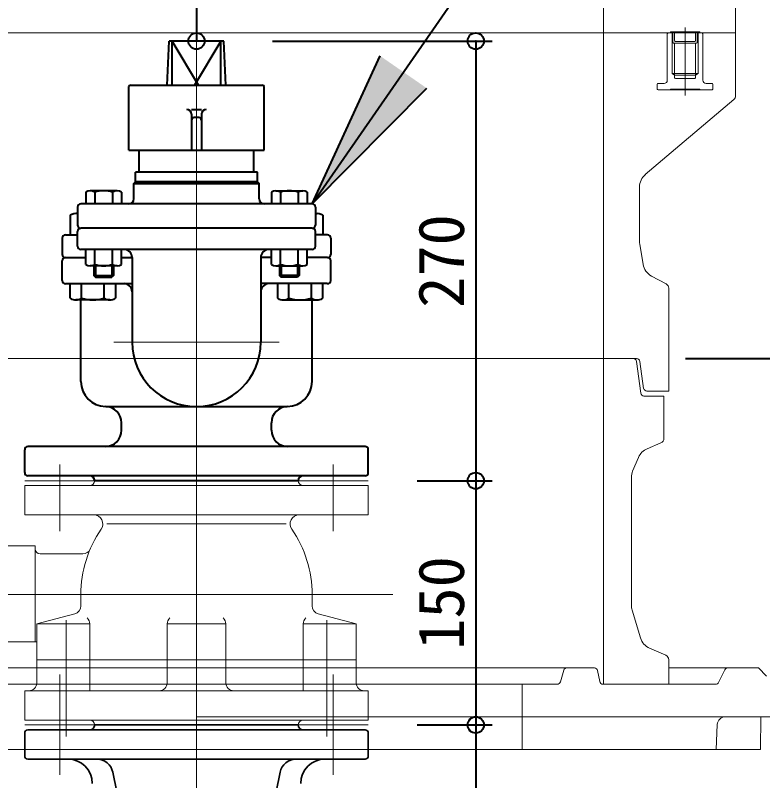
# Model space of a CAD drawing. Units: millimetres at full size, sheet at 1:20. Extents: x -5803 to 5817, y -3160 to 3160.
# Drawn here: x -3459.3 to -3000.4, y 1970.7 to 2440.8 of the extents above; entities that cross this region are included whole.
import ezdxf
from ezdxf.enums import TextEntityAlignment as Align

# ---------------------------------------------------------------- set-up
doc = ezdxf.new("R2010")
doc.units = ezdxf.units.MM
doc.header["$LTSCALE"] = 20
doc.header["$PDMODE"] = 32
doc.header["$PDSIZE"] = 10
for name, color, linetype, lineweight in [('0-7_TEMP01', 3, 'Continuous', 18), ('0-8_T字管', 6, 'Continuous', 35), ('0-9_躯体', 7, 'Continuous', 9), ('0-B_消火栓', 2, 'Continuous', 40), ('0-E_寸法', 1, 'Continuous', 40), ('1-3_補修弁', 7, 'Continuous', 9)]:
    doc.layers.add(name, color=color, linetype=linetype, lineweight=lineweight)
doc.styles.add('ＭＳ ゴシック', font='')
doc.styles.get('ＭＳ ゴシック').set_extended_font_data('MS Gothic')

msp = doc.modelspace()

# ---------------------------------------------------------------- linework, layer by layer
at = {"layer": '0-7_TEMP01'}
for p, q in [((-3348.06, 2586.35), (-3348.06, 2429.98)), ((-3348.06, 2154.98), (-3348.06, 2424.98)), ((-3348.06, 2422.49), (-3348.06, 2152.49)), ((-3297.26, 2239.99), (-3398.88, 2239.99)), ((-3348.06, 2222.49), (-3348.06, 1972.49)), ((-3348.06, 2168.87), (-3348.06, 1984.83)), ((-3432.07, 2123.99), (-3432.07, 2164.99)), ((-3264.07, 2164.99), (-3264.07, 2123.99)), ((-3453.57, 2154.98), (-3242.57, 2154.98)), ((-3227.56, 2084.99), (-3541.46, 2084.99)), ((-3428.07, 1997.98), (-3428.07, 2069.28)), ((-3268.07, 1997.98), (-3268.07, 2069.28)), ((-3348.06, 1659.99), (-3348.06, 2042.26)), ((-3432.07, 1997.98), (-3432.07, 2035.99)), ((-3264.07, 1997.98), (-3264.07, 2035.99)), ((-3348.06, 2032.49), (-3348.06, 1932.49)), ((-3432.07, 1974.33), (-3432.07, 2016.3)), ((-3264.07, 1974.33), (-3264.07, 2016.3)), ((-3348.06, 2009.99), (-215.38, 2009.99)), ((-3453.57, 2004.98), (-3242.57, 2004.98))]:
    msp.add_line(p, q, dxfattribs=at)
at = {"layer": '0-8_T字管'}
for p, q in [((-3410.56, 2004.98), (-3285.56, 2004.98)), ((-3453.56, 1985.99), (-3453.56, 1999.98)), ((-3244.57, 2001.99), (-3451.57, 2001.99)), ((-3242.56, 1985.99), (-3242.56, 1999.98)), ((-3244.57, 1983.98), (-3451.57, 1983.98)), ((-3299.07, 1963.98), (-3296.67, 1975.95))]:
    msp.add_line(p, q, dxfattribs=at)
msp.add_lwpolyline([(-3397.07, 1905.39), (-3397.07, 1963.98), (-3399.46, 1975.95)], dxfattribs=at)
for centre, radius, start, end in [((-3413.56, 2004.98), 3, 270, 0), ((-3282.57, 2004.98), 3, 180, 270), ((-3451.57, 1999.98), 2, 90, 180), ((-3244.57, 1999.98), 2, 0, 90), ((-3451.57, 1985.99), 2, 180, 270), ((-3427.07, 1968.99), 15, 0, 90), ((-3409.26, 1973.99), 10, 11.31, 90), ((-3286.87, 1973.99), 10, 90, 168.69), ((-3269.07, 1968.99), 15, 90, 180), ((-3244.57, 1985.99), 2, 270, 0)]:
    msp.add_arc(centre, radius, start, end, dxfattribs=at)
at = {"layer": '0-9_躯体'}
for p, q in [((-3098.07, 2479.98), (-3098.07, 2429.98)), ((-3017.07, 2479.98), (-3017.07, 2429.98)), ((-3057.07, 2430.74), (-3039.07, 2430.74)), ((-3057.07, 2430.74), (-3057.07, 2429.98)), ((-3054.57, 2430.74), (-3054.57, 2425.24)), ((-3048.07, 2433.21), (-3048.07, 2391.49)), ((-3041.57, 2430.74), (-3041.57, 2425.24)), ((-3039.07, 2430.74), (-3039.07, 2429.98)), ((-3679.07, 2429.98), (-3348.06, 2429.98)), ((-3057.07, 2429.98), (-3348.06, 2429.98)), ((-3098.07, 2429.98), (-3098.07, 2229.98)), ((-3058.47, 2429.98), (-3058.97, 2429.49)), ((-3058.97, 2429.49), (-3058.97, 2400.99)), ((-3058.47, 2429.98), (-3056.06, 2429.98)), ((-3056.06, 2429.98), (-3057.07, 2429.98)), ((-3056.06, 2429.98), (-3040.06, 2429.98)), ((-3056.06, 2429.98), (-3056.06, 2404.98)), ((-3056.06, 2429.98), (-3055.61, 2429.7)), ((-3055.57, 2429.49), (-3055.57, 2424.23)), ((-3040.57, 2429.49), (-3040.57, 2424.23)), ((-3040.06, 2429.98), (-3040.51, 2429.7)), ((-3040.06, 2429.98), (-3037.66, 2429.98)), ((-3040.06, 2429.98), (-3039.07, 2429.98)), ((-3040.06, 2429.98), (-3040.06, 2404.98)), ((-3017.07, 2429.98), (-3039.07, 2429.98)), ((-3037.66, 2429.98), (-3037.16, 2429.49)), ((-3037.16, 2429.49), (-3037.16, 2400.99)), ((-3017.07, 2429.98), (-3017.07, 2391.39)), ((-3055.07, 2423.73), (-3041.06, 2423.73)), ((-3054.47, 2423.73), (-3054.47, 2403.99)), ((-3054.07, 2424.74), (-3042.07, 2424.74)), ((-3041.66, 2423.73), (-3041.66, 2403.99)), ((-3056.06, 2404.98), (-3040.06, 2404.98)), ((-3056.06, 2404.98), (-3054.47, 2403.99)), ((-3054.47, 2403.99), (-3041.66, 2403.99)), ((-3054.47, 2403.99), (-3054.47, 2402.49)), ((-3053.97, 2401.99), (-3042.16, 2401.99)), ((-3040.06, 2404.98), (-3041.66, 2403.99)), ((-3041.66, 2403.99), (-3041.66, 2402.49)), ((-3065.12, 2398.49), (-3065.12, 2395.48)), ((-3060.97, 2398.99), (-3064.61, 2398.99)), ((-3035.16, 2398.99), (-3031.51, 2398.99)), ((-3031.01, 2398.49), (-3031.01, 2395.48)), ((-3064.61, 2394.99), (-3031.51, 2394.99)), ((-3057.07, 2395.48), (-3039.07, 2395.48)), ((-3057.07, 2395.48), (-3057.07, 2394.99)), ((-3039.07, 2395.48), (-3039.07, 2394.99)), ((-3018.14, 2389.09), (-3072.47, 2342.98)), ((-3076.06, 2335.3), (-3076.06, 2301.81)), ((-3075.93, 2300.16), (-3073.88, 2287.85)), ((-3068.72, 2280.66), (-3059.66, 2275.83)), ((-3058.06, 2273.19), (-3058.06, 2229.98)), ((-3618.33, 2229.98), (-3348.06, 2229.98)), ((-3348.06, 2229.98), (-3616.31, 2229.98)), ((-3077.81, 2229.98), (-3348.06, 2229.98)), ((-3348.06, 2229.98), (-3079.83, 2229.98)), ((-3098.07, 2229.98), (-3098.07, 2029.98)), ((-3075.3, 2208.72), (-3077.84, 2228.24)), ((-3075.82, 2228.26), (-3073.5, 2211.7)), ((-3058.06, 2229.98), (-3058.06, 2209.99)), ((-3058.06, 2209.99), (-3071.51, 2209.99)), ((-3061.06, 2206.99), (-3073.31, 2206.99)), ((-3061.06, 2206.99), (-3061.06, 2180.96)), ((-3062.89, 2178.2), (-3071.39, 2174.56)), ((-3076.64, 2169.3), (-3080.26, 2160.87)), ((-3081.06, 2156.93), (-3081.06, 2078.47)), ((-3075.41, 2058.39), (-3080.63, 2075.56)), ((-3059.86, 2047.77), (-3069.85, 2052.14)), ((-3058.06, 2045.02), (-3058.06, 2029.98)), ((-3592.43, 2039.99), (-3348.06, 2039.99)), ((-3103.7, 2039.99), (-3348.06, 2039.99)), ((-3124.64, 2031.41), (-3122.49, 2038.56)), ((-3100.39, 2031.59), (-3101.75, 2038.37)), ((-3023.07, 2039.99), (-3058.06, 2039.99)), ((-3027.52, 2031.09), (-3023.62, 2038.88)), ((-3569.58, 2029.98), (-3348.06, 2029.98)), ((-3569.58, 2029.98), (-3348.06, 2029.98)), ((-3126.56, 2029.98), (-3348.06, 2029.98)), ((-3126.56, 2029.98), (-3348.06, 2029.98)), ((-3148.07, 2029.98), (-3148.07, 1989.99)), ((-3058.06, 2029.98), (-3098.42, 2029.98)), ((-3029.3, 2029.98), (-3098.42, 2029.98)), ((-2998.07, 2009.99), (-3023.31, 2009.99)), ((-3001.51, 2009.99), (-3001.66, 1989.99)), ((-3028.3, 2005.23), (-3029.07, 1989.99)), ((-3694.47, 1989.99), (-3348.06, 1989.99)), ((-3001.66, 1989.99), (-3348.06, 1989.99))]:
    msp.add_line(p, q, dxfattribs=at)
msp.add_lwpolyline([(-2998.07, 2034.99), (-3003.07, 2039.99), (-3023.07, 2039.99)], dxfattribs=at)
for centre, radius, start, end in [((-3056.06, 2429.49), 0.5, 0, 90), ((-3040.06, 2429.49), 0.5, 90, 180), ((-3055.07, 2424.23), 0.5, 180, 270), ((-3054.07, 2425.24), 0.5, 180, 270), ((-3042.07, 2425.24), 0.5, 270, 0), ((-3041.06, 2424.23), 0.5, 270, 0), ((-3053.97, 2402.49), 0.5, 180, 270), ((-3042.16, 2402.49), 0.5, 270, 0), ((-3064.61, 2398.49), 0.5, 90, 180), ((-3060.97, 2400.99), 2, 270, 0), ((-3035.16, 2400.99), 2, 180, 270), ((-3031.51, 2398.49), 0.5, 0, 90), ((-3064.61, 2395.48), 0.5, 180, 270), ((-3031.51, 2395.48), 0.5, 270, 0), ((-3020.07, 2391.39), 3, 309.805, 0), ((-3066.06, 2335.3), 10, 129.806, 180), ((-3066.06, 2301.81), 10, 180, 189.462), ((-3064.01, 2289.49), 10, 189.462, 241.928), ((-3061.06, 2273.19), 3, 0, 61.927), ((-3079.83, 2227.98), 2, 7.431, 90), ((-3077.81, 2227.98), 2, 7.999, 90), ((-3071.51, 2211.99), 2, 187.999, 270), ((-3073.31, 2208.98), 2, 187.431, 270), ((-3064.07, 2180.96), 3, 293.199, 0), ((-3067.45, 2165.36), 10, 113.199, 156.801), ((-3071.06, 2156.93), 10, 156.801, 180), ((-3071.06, 2078.47), 10, 180, 196.928), ((-3065.84, 2061.3), 10, 196.928, 246.371), ((-3061.06, 2045.02), 3, 0, 66.371), ((-3120.58, 2037.99), 2, 90, 163.3), ((-3103.7, 2037.99), 2, 11.309, 90), ((-3021.83, 2037.99), 2, 90, 153.435), ((-3126.56, 2031.98), 2, 270, 343.3), ((-3098.42, 2031.98), 2, 191.309, 270), ((-3029.3, 2031.98), 2, 270, 333.435), ((-3023.31, 2004.98), 5, 90, 177.138)]:
    msp.add_arc(centre, radius, start, end, dxfattribs=at)
at = {"layer": '0-B_消火栓'}
for p, q in [((-3366.03, 2397.98), (-3364.82, 2424.98)), ((-3331.32, 2424.98), (-3364.82, 2424.98)), ((-3346.87, 2397.98), (-3363.07, 2424.98)), ((-3363.07, 2397.98), (-3363.07, 2424.98)), ((-3333.07, 2424.98), (-3349.27, 2397.98)), ((-3333.07, 2397.98), (-3333.07, 2424.98)), ((-3330.1, 2397.98), (-3331.32, 2424.98)), ((-3388.57, 2397.98), (-3307.57, 2397.98)), ((-3389.57, 2357.98), (-3389.57, 2396.99)), ((-3306.57, 2357.98), (-3306.57, 2396.99)), ((-3351.07, 2382.98), (-3345.07, 2382.98)), ((-3351.07, 2379.98), (-3351.07, 2357.98)), ((-3345.07, 2379.98), (-3345.07, 2357.98)), ((-3346.57, 2377.98), (-3349.57, 2377.98)), ((-3389.57, 2357.98), (-3306.57, 2357.98)), ((-3383.32, 2344.49), (-3383.32, 2357.98)), ((-3312.82, 2344.49), (-3312.82, 2357.98)), ((-3310.57, 2344.49), (-3385.57, 2344.49)), ((-3385.57, 2338.49), (-3385.57, 2344.49)), ((-3386.57, 2337.48), (-3385.57, 2338.49)), ((-3386.57, 2337.48), (-3309.57, 2337.48)), ((-3386.57, 2327.98), (-3386.57, 2337.48)), ((-3310.57, 2338.49), (-3385.57, 2338.49)), ((-3416.04, 2332.12), (-3416.04, 2324.98)), ((-3396.84, 2332.98), (-3413.3, 2332.98)), ((-3410.55, 2332.12), (-3410.55, 2324.98)), ((-3399.58, 2332.12), (-3399.58, 2324.98)), ((-3394.1, 2332.12), (-3394.1, 2324.98)), ((-3302.04, 2332.12), (-3302.04, 2324.98)), ((-3299.3, 2332.98), (-3282.84, 2332.98)), ((-3296.56, 2332.12), (-3296.56, 2324.98)), ((-3285.59, 2332.12), (-3285.59, 2324.98)), ((-3280.1, 2332.12), (-3280.1, 2324.98)), ((-3421.07, 2322.98), (-3421.07, 2311.99)), ((-3277.07, 2324.98), (-3419.07, 2324.98)), ((-3275.07, 2322.98), (-3275.07, 2311.99)), ((-3425.57, 2317.96), (-3425.57, 2305.99)), ((-3425.57, 2317.96), (-3425.57, 2305.99)), ((-3421.07, 2318.99), (-3422.1, 2318.99)), ((-3275.07, 2318.99), (-3274.03, 2318.99)), ((-3270.57, 2317.96), (-3270.57, 2305.99)), ((-3270.57, 2317.96), (-3270.57, 2305.99)), ((-3421.07, 2298.99), (-3421.07, 2307.98)), ((-3277.07, 2309.99), (-3419.07, 2309.99)), ((-3275.07, 2298.99), (-3275.07, 2307.98)), ((-3430.57, 2303.99), (-3430.57, 2293.99)), ((-3428.57, 2305.99), (-3421.07, 2305.99)), ((-3267.57, 2305.99), (-3275.07, 2305.99)), ((-3265.57, 2303.99), (-3265.57, 2293.99)), ((-3277.07, 2296.99), (-3419.07, 2296.99)), ((-3416.04, 2287.84), (-3416.04, 2296.99)), ((-3410.55, 2287.84), (-3410.55, 2296.99)), ((-3399.58, 2287.84), (-3399.58, 2296.99)), ((-3394.1, 2287.84), (-3394.1, 2296.99)), ((-3302.04, 2287.84), (-3302.04, 2296.99)), ((-3296.56, 2287.84), (-3296.56, 2296.99)), ((-3285.59, 2287.84), (-3285.59, 2296.99)), ((-3280.1, 2287.84), (-3280.1, 2296.99)), ((-3430.57, 2277.98), (-3430.57, 2289.99)), ((-3428.57, 2291.99), (-3416.04, 2291.99)), ((-3394.1, 2291.99), (-3387.57, 2291.99)), ((-3387.57, 2291.99), (-3387.57, 2239.99)), ((-3302.04, 2291.99), (-3308.57, 2291.99)), ((-3308.57, 2291.99), (-3308.57, 2239.99)), ((-3267.57, 2291.99), (-3280.1, 2291.99)), ((-3265.57, 2277.98), (-3265.57, 2289.99)), ((-3396.84, 2286.99), (-3413.3, 2286.99)), ((-3400.01, 2286.99), (-3400.01, 2279.98)), ((-3299.3, 2286.99), (-3282.84, 2286.99)), ((-3296.12, 2286.99), (-3296.12, 2279.98)), ((-3286.01, 2286.99), (-3286.01, 2279.98)), ((-3411.07, 2280.93), (-3399.07, 2280.93)), ((-3285.07, 2280.93), (-3297.07, 2280.93)), ((-3286.01, 2279.98), (-3296.12, 2279.98)), ((-3428.57, 2275.99), (-3387.57, 2275.99)), ((-3425.57, 2267.01), (-3425.57, 2275.99)), ((-3425.57, 2267.01), (-3425.57, 2275.99)), ((-3418.63, 2267.01), (-3418.63, 2275.99)), ((-3404.78, 2267.01), (-3404.78, 2275.99)), ((-3397.85, 2275.99), (-3397.85, 2267.01)), ((-3267.57, 2275.99), (-3308.57, 2275.99)), ((-3298.28, 2275.99), (-3298.28, 2267.01)), ((-3291.35, 2267.01), (-3291.35, 2275.99)), ((-3277.5, 2267.01), (-3277.5, 2275.99)), ((-3270.57, 2267.01), (-3270.57, 2275.99)), ((-3270.57, 2267.01), (-3270.57, 2275.99)), ((-3401.32, 2265.99), (-3422.1, 2265.99)), ((-3419.07, 2215.99), (-3419.07, 2266.19)), ((-3294.82, 2265.99), (-3274.03, 2265.99)), ((-3277.07, 2215.99), (-3277.07, 2266.19)), ((-3403.57, 2200.49), (-3292.57, 2200.49)), ((-3394.07, 2185.99), (-3394.07, 2190.49)), ((-3302.07, 2185.99), (-3302.07, 2190.49)), ((-3453.57, 2159.99), (-3453.57, 2173.99)), ((-3244.57, 2175.99), (-3451.57, 2175.99)), ((-3242.57, 2159.99), (-3242.57, 2173.99)), ((-3244.57, 2157.98), (-3451.57, 2157.98)), ((-3285.57, 2154.98), (-3410.57, 2154.98))]:
    msp.add_line(p, q, dxfattribs=at)
for points in [[(-3309.57, 2327.98), (-3309.57, 2337.48), (-3310.57, 2338.49), (-3310.57, 2344.49)], [(-3411.07, 2286.99), (-3411.07, 2280.93), (-3410.12, 2279.98)], [(-3410.12, 2286.99), (-3410.12, 2279.98), (-3400.01, 2279.98)], [(-3399.07, 2286.99), (-3399.07, 2280.93), (-3400.01, 2279.98)], [(-3297.07, 2286.99), (-3297.07, 2280.93), (-3296.12, 2279.98)], [(-3285.07, 2286.99), (-3285.07, 2280.93), (-3286.01, 2279.98)]]:
    msp.add_lwpolyline(points, dxfattribs=at)
for centre, radius, start, end in [((-3388.57, 2396.99), 1, 90, 180), ((-3307.57, 2396.99), 1, 0, 90), ((-3354.07, 2379.98), 3, 0, 90), ((-3342.07, 2379.98), 3, 90, 180), ((-3349.57, 2376.48), 1.5, 90, 180), ((-3346.57, 2376.48), 1.5, 0, 90), ((-3413.3, 2328.16), 4.82, 55.33, 124.67), ((-3405.07, 2314.99), 18, 72.259, 107.741), ((-3396.84, 2328.16), 4.82, 55.33, 124.67), ((-3299.3, 2328.16), 4.82, 55.33, 124.67), ((-3291.07, 2314.99), 18, 72.259, 107.741), ((-3282.84, 2328.16), 4.82, 55.33, 124.67), ((-3389.57, 2327.98), 3, 270, 0), ((-3306.57, 2327.98), 3, 180, 270), ((-3419.07, 2322.98), 2, 90, 180), ((-3277.07, 2322.98), 2, 0, 90), ((-3422.1, 2312.6), 6.38, 80.697, 122.867), ((-3274.03, 2312.6), 6.38, 57.133, 99.303), ((-3419.07, 2311.99), 2, 180, 270), ((-3419.07, 2307.98), 2, 90, 180), ((-3277.07, 2311.99), 2, 270, 0), ((-3277.07, 2307.98), 2, 0, 90), ((-3428.57, 2303.99), 2, 90, 180), ((-3267.57, 2303.99), 2, 0, 90), ((-3419.07, 2298.99), 2, 180, 270), ((-3277.07, 2298.99), 2, 270, 0), ((-3428.57, 2293.99), 2, 180, 270), ((-3392.57, 2291.99), 5, 0, 90), ((-3303.57, 2291.99), 5, 90, 180), ((-3267.57, 2293.99), 2, 270, 0), ((-3428.57, 2289.99), 2, 90, 180), ((-3267.57, 2289.99), 2, 0, 90), ((-3413.3, 2291.8), 4.82, 235.33, 304.67), ((-3405.07, 2304.98), 18, 252.259, 287.741), ((-3396.84, 2291.8), 4.82, 235.33, 304.67), ((-3299.3, 2291.8), 4.82, 235.33, 304.67), ((-3291.07, 2304.98), 18, 252.259, 287.741), ((-3282.84, 2291.8), 4.82, 235.33, 304.67), ((-3428.57, 2277.98), 2, 180, 270), ((-3392.57, 2270.99), 5, 0, 90), ((-3303.57, 2270.99), 5, 90, 180), ((-3267.57, 2277.98), 2, 270, 0), ((-3422.1, 2272.36), 6.38, 237.133, 302.867), ((-3411.71, 2289.99), 24, 253.221, 286.779), ((-3401.32, 2272.36), 6.38, 237.133, 302.867), ((-3294.82, 2272.36), 6.38, 237.133, 302.867), ((-3284.43, 2289.99), 24, 253.221, 286.779), ((-3274.03, 2272.36), 6.38, 237.133, 302.867), ((-3348.07, 2239.99), 39.5, 180, 0), ((-3403.57, 2215.99), 15.5, 180, 268.876), ((-3292.57, 2215.99), 15.5, 271.124, 0), ((-3404.07, 2190.49), 10, 0, 88.876), ((-3292.07, 2190.49), 10, 91.124, 180), ((-3404.07, 2185.99), 10, 270, 0), ((-3292.07, 2185.99), 10, 180, 270), ((-3451.57, 2173.99), 2, 90, 180), ((-3244.57, 2173.99), 2, 0, 90), ((-3451.57, 2159.99), 2, 180, 270), ((-3413.57, 2154.98), 3, 0, 90), ((-3282.57, 2154.98), 3, 90, 180), ((-3244.57, 2159.99), 2, 270, 0)]:
    msp.add_arc(centre, radius, start, end, dxfattribs=at)
at = {"layer": '0-E_寸法'}
for p, q in [((-3277.07, 2324.98), (-3028.07, 2684.41)), ((-3348.07, 2522.98), (-3348.07, 2424.98)), ((-3301.32, 2424.98), (-3166.59, 2424.98)), ((-3176.59, 2424.98), (-3176.59, 2154.98)), ((-3277.07, 2324.98), (-3235.26, 2415.82)), ((-3277.07, 2324.98), (-3206.71, 2396.05)), ((-3047.81, 2229.98), (-2828.22, 2229.98)), ((-3047.81, 2229.98), (-2828.22, 2229.98)), ((-3212.57, 2154.98), (-3166.59, 2154.98)), ((-3212.57, 2154.98), (-3166.59, 2154.98)), ((-3176.59, 2154.98), (-3176.59, 2004.98)), ((-3212.57, 2004.98), (-3166.59, 2004.98)), ((-3212.57, 2004.98), (-3166.58, 2004.98)), ((-3176.58, 2004.98), (-3176.58, 1879.98))]:
    msp.add_line(p, q, dxfattribs=at)
for p in [(-3348.07, 2424.98), (-3176.59, 2424.98), (-3176.59, 2154.98), (-3176.59, 2004.98), (-3176.58, 2004.98)]:
    msp.add_point(p, dxfattribs=at)
msp.add_solid([(-3235.26, 2415.82), (-3206.71, 2396.05), (-3277.07, 2324.98)], dxfattribs=at)
at = {"layer": '1-3_補修弁'}
for p, q in [((-3410.56, 2154.98), (-3285.56, 2154.98)), ((-3453.56, 2151.99), (-3242.56, 2151.99)), ((-3453.56, 2133.98), (-3453.56, 2151.99)), ((-3242.56, 2151.99), (-3242.56, 2133.98)), ((-3242.56, 2133.98), (-3453.56, 2133.98)), ((-3403.07, 2128.41), (-3293.07, 2128.41)), ((-3479.07, 2114.99), (-3447.07, 2114.99)), ((-3447.07, 2055.99), (-3447.07, 2114.99)), ((-3444.07, 2109.99), (-3417.89, 2109.99)), ((-3419.07, 2078.06), (-3419.07, 2084.99)), ((-3277.07, 2078.06), (-3277.07, 2084.99)), ((-3273.36, 2073.22), (-3250.07, 2066.99)), ((-3446.06, 2066.99), (-3446.06, 2030.99)), ((-3413.63, 2066.99), (-3413.63, 2025.99)), ((-3366.06, 2030.99), (-3366.06, 2066.99)), ((-3366.06, 2066.99), (-3330.07, 2066.99)), ((-3330.07, 2030.99), (-3330.07, 2066.99)), ((-3282.5, 2066.99), (-3282.5, 2025.99)), ((-3282.5, 2066.99), (-3250.07, 2066.99)), ((-3250.07, 2030.99), (-3250.07, 2066.99)), ((-3479.07, 2055.99), (-3446.06, 2055.99)), ((-3446.06, 2044.99), (-3250.07, 2044.99)), ((-3242.56, 2025.99), (-3453.56, 2025.99)), ((-3453.56, 2007.98), (-3453.56, 2025.99)), ((-3242.56, 2007.98), (-3242.56, 2025.99)), ((-3242.56, 2007.98), (-3453.56, 2007.98)), ((-3285.56, 2004.98), (-3410.56, 2004.98))]:
    msp.add_line(p, q, dxfattribs=at)
msp.add_lwpolyline([(-3422.78, 2073.22), (-3446.06, 2066.99), (-3413.63, 2066.99)], dxfattribs=at)
for centre, radius, start, end in [((-3413.56, 2154.98), 3, 270, 0), ((-3282.57, 2154.98), 3, 180, 270), ((-3411.14, 2128.41), 5.58, 325.458, 90), ((-3284.99, 2128.41), 5.58, 90, 214.542), ((-3348.06, 2084.99), 71, 145.458, 180), ((-3348.06, 2084.99), 71, 0, 34.542), ((-3444.07, 2112.99), 3, 180, 270), ((-3417.89, 2114.99), 5, 270, 336.75), ((-3424.07, 2078.06), 5, 285, 0), ((-3272.07, 2078.06), 5, 180, 255), ((-3418.63, 2066.99), 5, 0, 47.288), ((-3361.06, 2066.99), 5, 132.712, 180), ((-3335.07, 2066.99), 5, 0, 47.288), ((-3277.5, 2066.99), 5, 132.712, 180), ((-3451.06, 2030.99), 5, 270, 0), ((-3371.06, 2030.99), 5, 270, 0), ((-3325.07, 2030.99), 5, 180, 270), ((-3245.07, 2030.99), 5, 180, 270), ((-3413.56, 2004.98), 3, 0, 90), ((-3282.57, 2004.98), 3, 90, 180)]:
    msp.add_arc(centre, radius, start, end, dxfattribs=at)

# ---------------------------------------------------------------- texts
at = {"layer": '0-E_寸法', "style": 'ＭＳ ゴシック'}
for s, p in [('270', (-3175.37, 2261.18)), ('150', (-3175.37, 2051.18))]:
    msp.add_text(s, height=28.15, rotation=90, dxfattribs=at).set_placement(p, align=Align.BOTTOM_LEFT)

doc.saveas('drawing.dxf')
